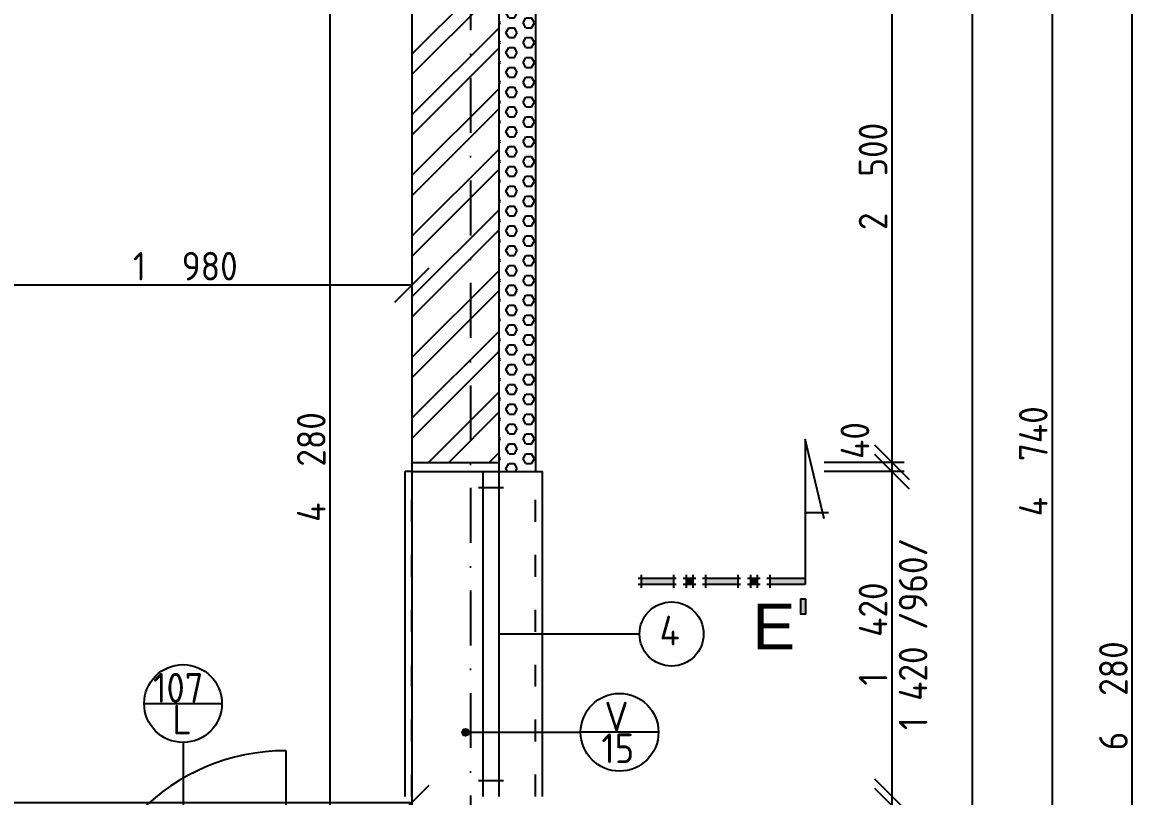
# Model space of a CAD drawing. Extents: x 4511820 to 5180432, y -1526536 to -944957.
# Drawn here: x 5154201 to 5159124, y -1203194 to -1199811 of the extents above; entities that cross this region are included whole.
import ezdxf

# ---------------------------------------------------------------- set-up
doc = ezdxf.new("R2010")
doc.units = 0
doc.header["$MEASUREMENT"] = 0
doc.linetypes.add('ACAD_ISO03W100', pattern=[30, 12, -18])
doc.linetypes.add('BODKOCIARKOVANA_3', pattern=[5.6, 3, -1.3, 0, -1.3])
doc.layers.get('0').update_dxf_attribs({"linetype": 'CONTINUOUS'})
doc.layers.get('Defpoints').update_dxf_attribs({"color": 61, "linetype": 'CONTINUOUS'})
for name, color, linetype in [('DVERE', 45, 'CONTINUOUS'), ('KÓTY', 4, 'CONTINUOUS'), ('MÚRY', 1, 'CONTINUOUS'), ('OKNÁ', 143, 'CONTINUOUS'), ('osi', 253, 'CONTINUOUS'), ('Plochy', 41, 'CONTINUOUS'), ('TENKÁ', 7, 'CONTINUOUS'), ('ŠRAFY', 82, 'CONTINUOUS')]:
    doc.layers.add(name, color=color, linetype=linetype)
doc.styles.add('styl1', font='arial.ttf')
doc.styles.add('STYLE1', font='isocp.shx')
doc.dimstyles.new('STANDARD-50', dxfattribs={"dimtxt": 125, "dimasz": 150, "dimexe": 10, "dimexo": 200, "dimgap": 20, "dimtad": 1, "dimdsep": 46, "dimlunit": 6, "dimtxsty": 'STYLE1', "dimblk1": 'OBLIQUE', "dimblk2": 'OBLIQUE', "dimsah": 1, "dimcen": 2.5, "dimse1": 1, "dimse2": 1, "dimadec": 0, "dimazin": 0, "dimtfac": 1, "dimtmove": 1, "dimatfit": 3, "dimldrblk": 'OBLIQUE', "dimfxl": 1, "dimtolj": 1, "dimtzin": 0, "dimarcsym": 0})

# ---------------------------------------------------------------- blocks, each defined once
blk = doc.blocks.new('_OBLIQUE')
at = {"color": 0, "linetype": 'ByBlock'}
blk.add_line((-0.5, -0.5), (0.5, 0.5), dxfattribs=at)
blk = doc.blocks.new('*D13662')
at = {"layer": 'Defpoints', "color": 0}
for p in [(5156282.5, -1199234.2), (5156282.5, -1201734.2), (5157999, -1201734.2)]:
    blk.add_point(p, dxfattribs=at)
at = {"layer": 'KÓTY', "color": 0, "lineweight": -2}
blk.add_line((5157999, -1199234.2), (5157999, -1201734.2), dxfattribs=at)
at = {"layer": 'KÓTY', "color": 0, "linetype": 'ByBlock', "lineweight": -2, "xscale": 150, "yscale": 150, "zscale": 150}
for p, rotation in [((5157999, -1199234.2), 90), ((5157999, -1201734.2), 270)]:
    blk.add_blockref('_OBLIQUE', p, dxfattribs=dict(at, rotation=rotation))
at = {"layer": 'KÓTY', "color": 0, "insert": (5157916.5, -1200484.2), "char_height": 125, "attachment_point": 5, "rotation": 90, "style": 'STYLE1'}
blk.add_mtext('\\A1;2ﾠ500', dxfattribs=at)
blk = doc.blocks.new('*D13664')
at = {"layer": 'Defpoints', "color": 0}
for p in [(5156282.5, -1199234.2), (5156282.5, -1225624.2), (5158349, -1225624.2)]:
    blk.add_point(p, dxfattribs=at)
at = {"layer": 'KÓTY', "color": 0, "lineweight": -2}
blk.add_line((5158349, -1199234.2), (5158349, -1225624.2), dxfattribs=at)
at = {"layer": 'KÓTY', "color": 0, "linetype": 'ByBlock', "lineweight": -2, "xscale": 150, "yscale": 150, "zscale": 150}
for p, rotation in [((5158349, -1199234.2), 90), ((5158349, -1225624.2), 270)]:
    blk.add_blockref('_OBLIQUE', p, dxfattribs=dict(at, rotation=rotation))
at = {"layer": 'KÓTY', "color": 0, "insert": (5158266.5, -1212429.2), "char_height": 125, "attachment_point": 5, "rotation": 90, "style": 'STYLE1'}
blk.add_mtext('\\A1;26ﾠ390', dxfattribs=at)
blk = doc.blocks.new('*D13666')
at = {"layer": 'Defpoints', "color": 0}
for p in [(5156157.5, -1199359.2), (5156157.5, -1204099.2), (5158699, -1204099.2)]:
    blk.add_point(p, dxfattribs=at)
at = {"layer": 'KÓTY', "color": 0, "lineweight": -2}
blk.add_line((5158699, -1199359.2), (5158699, -1204099.2), dxfattribs=at)
at = {"layer": 'KÓTY', "color": 0, "linetype": 'ByBlock', "lineweight": -2, "xscale": 150, "yscale": 150, "zscale": 150}
for p, rotation in [((5158699, -1199359.2), 90), ((5158699, -1204099.2), 270)]:
    blk.add_blockref('_OBLIQUE', p, dxfattribs=dict(at, rotation=rotation))
at = {"layer": 'KÓTY', "color": 0, "insert": (5158616.5, -1201729.2), "char_height": 125, "attachment_point": 5, "rotation": 90, "style": 'STYLE1'}
blk.add_mtext('\\A1;4ﾠ740', dxfattribs=at)
blk = doc.blocks.new('*D13673')
at = {"layer": 'Defpoints', "color": 0}
for p in [(5156282.5, -1201734.2), (5156282.5, -1201774.2), (5157999, -1201774.2)]:
    blk.add_point(p, dxfattribs=at)
at = {"layer": 'KÓTY', "color": 0, "lineweight": -2}
blk.add_line((5157999, -1201734.2), (5157999, -1201774.2), dxfattribs=at)
at = {"layer": 'KÓTY', "color": 0, "linetype": 'ByBlock', "lineweight": -2, "xscale": 150, "yscale": 150, "zscale": 150}
for p, rotation in [((5157999, -1201734.2), 90), ((5157999, -1201774.2), 270)]:
    blk.add_blockref('_OBLIQUE', p, dxfattribs=dict(at, rotation=rotation))
at = {"layer": 'KÓTY', "color": 0, "insert": (5157837.5, -1201638.5), "char_height": 125, "attachment_point": 5, "rotation": 90, "style": 'STYLE1'}
blk.add_mtext('\\A1;40', dxfattribs=at)
blk = doc.blocks.new('*D13674')
at = {"layer": 'Defpoints', "color": 0}
for p in [(5156282.5, -1201774.2), (5156282.5, -1203194.2), (5157999, -1203194.2)]:
    blk.add_point(p, dxfattribs=at)
at = {"layer": 'KÓTY', "color": 0, "lineweight": -2}
blk.add_line((5157999, -1201774.2), (5157999, -1203194.2), dxfattribs=at)
at = {"layer": 'KÓTY', "color": 0, "linetype": 'ByBlock', "lineweight": -2, "xscale": 150, "yscale": 150, "zscale": 150}
for p, rotation in [((5157999, -1201774.2), 90), ((5157999, -1203194.2), 270)]:
    blk.add_blockref('_OBLIQUE', p, dxfattribs=dict(at, rotation=rotation))
at = {"layer": 'KÓTY', "color": 0, "insert": (5157916.5, -1202484.2), "char_height": 125, "attachment_point": 5, "rotation": 90, "style": 'STYLE1'}
blk.add_mtext('\\A1;1ﾠ420', dxfattribs=at)
blk = doc.blocks.new('*D13675')
at = {"layer": 'Defpoints', "color": 0}
for p in [(5156282.5, -1203194.2), (5156282.5, -1203234.2), (5157999, -1203234.2)]:
    blk.add_point(p, dxfattribs=at)
at = {"layer": 'KÓTY', "color": 0, "lineweight": -2}
blk.add_line((5157999, -1203194.2), (5157999, -1203234.2), dxfattribs=at)
at = {"layer": 'KÓTY', "color": 0, "linetype": 'ByBlock', "lineweight": -2, "xscale": 150, "yscale": 150, "zscale": 150}
for p, rotation in [((5157999, -1203194.2), 90), ((5157999, -1203234.2), 270)]:
    blk.add_blockref('_OBLIQUE', p, dxfattribs=dict(at, rotation=rotation))
at = {"layer": 'KÓTY', "color": 0, "insert": (5157860.5, -1203335), "char_height": 125, "attachment_point": 5, "rotation": 90, "style": 'STYLE1'}
blk.add_mtext('\\A1;40', dxfattribs=at)
blk = doc.blocks.new('*D13676')
at = {"layer": 'Defpoints', "color": 0}
for p in [(5156282.5, -1203234.2), (5156282.5, -1207484.2), (5157999, -1207484.2)]:
    blk.add_point(p, dxfattribs=at)
at = {"layer": 'KÓTY', "color": 0, "lineweight": -2}
blk.add_line((5157999, -1203234.2), (5157999, -1207484.2), dxfattribs=at)
at = {"layer": 'KÓTY', "color": 0, "linetype": 'ByBlock', "lineweight": -2, "xscale": 150, "yscale": 150, "zscale": 150}
for p, rotation in [((5157999, -1203234.2), 90), ((5157999, -1207484.2), 270)]:
    blk.add_blockref('_OBLIQUE', p, dxfattribs=dict(at, rotation=rotation))
at = {"layer": 'KÓTY', "color": 0, "insert": (5157916.5, -1205359.2), "char_height": 125, "attachment_point": 5, "rotation": 90, "style": 'STYLE1'}
blk.add_mtext('\\A1;4ﾠ250', dxfattribs=at)
blk = doc.blocks.new('*D13713')
at = {"layer": 'Defpoints', "color": 0}
for p in [(5155902.5, -1199614.2), (5159049, -1199614.2), (5155902.5, -1205894.2)]:
    blk.add_point(p, dxfattribs=at)
at = {"layer": 'KÓTY', "color": 0, "lineweight": -2}
blk.add_line((5159049, -1205894.2), (5159049, -1199614.2), dxfattribs=at)
at = {"layer": 'KÓTY', "color": 0, "linetype": 'ByBlock', "lineweight": -2, "xscale": 150, "yscale": 150, "zscale": 150}
for p, rotation in [((5159049, -1199614.2), 90), ((5159049, -1205894.2), 270)]:
    blk.add_blockref('_OBLIQUE', p, dxfattribs=dict(at, rotation=rotation))
at = {"layer": 'KÓTY', "color": 0, "insert": (5158966.5, -1202754.2), "char_height": 125, "attachment_point": 5, "rotation": 90, "style": 'STYLE1'}
blk.add_mtext('\\A1;6ﾠ280', dxfattribs=at)
blk = doc.blocks.new('*D27154')
at = {"layer": 'Defpoints', "color": 0}
for p in [(5156282.5, -1201734.2), (5156282.5, -1201774.2), (5157999, -1201774.2)]:
    blk.add_point(p, dxfattribs=at)
at = {"layer": 'KÓTY', "color": 0, "lineweight": -2}
blk.add_line((5157999, -1201734.2), (5157999, -1201774.2), dxfattribs=at)
at = {"layer": 'KÓTY', "color": 0, "linetype": 'ByBlock', "lineweight": -2, "xscale": 150, "yscale": 150, "zscale": 150}
for p, rotation in [((5157999, -1201734.2), 90), ((5157999, -1201774.2), 270)]:
    blk.add_blockref('_OBLIQUE', p, dxfattribs=dict(at, rotation=rotation))
at = {"layer": 'KÓTY', "color": 0, "insert": (5157837.5, -1201638.5), "char_height": 125, "attachment_point": 5, "rotation": 90, "style": 'STYLE1'}
blk.add_mtext('\\A1;40', dxfattribs=at)
blk = doc.blocks.new('*D27155')
at = {"layer": 'Defpoints', "color": 0}
for p in [(5156282.5, -1201774.2), (5156282.5, -1203194.2), (5157999, -1203194.2)]:
    blk.add_point(p, dxfattribs=at)
at = {"layer": 'KÓTY', "color": 0, "lineweight": -2}
blk.add_line((5157999, -1201774.2), (5157999, -1203194.2), dxfattribs=at)
at = {"layer": 'KÓTY', "color": 0, "linetype": 'ByBlock', "lineweight": -2, "xscale": 150, "yscale": 150, "zscale": 150}
for p, rotation in [((5157999, -1201774.2), 90), ((5157999, -1203194.2), 270)]:
    blk.add_blockref('_OBLIQUE', p, dxfattribs=dict(at, rotation=rotation))
at = {"layer": 'KÓTY', "color": 0, "insert": (5157916.5, -1202484.2), "char_height": 125, "attachment_point": 5, "rotation": 90, "style": 'STYLE1'}
blk.add_mtext('\\A1;1ﾠ420', dxfattribs=at)
blk = doc.blocks.new('*D27156')
at = {"layer": 'Defpoints', "color": 0}
for p in [(5156282.5, -1203194.2), (5156282.5, -1203234.2), (5157999, -1203234.2)]:
    blk.add_point(p, dxfattribs=at)
at = {"layer": 'KÓTY', "color": 0, "lineweight": -2}
blk.add_line((5157999, -1203194.2), (5157999, -1203234.2), dxfattribs=at)
at = {"layer": 'KÓTY', "color": 0, "linetype": 'ByBlock', "lineweight": -2, "xscale": 150, "yscale": 150, "zscale": 150}
for p, rotation in [((5157999, -1203194.2), 90), ((5157999, -1203234.2), 270)]:
    blk.add_blockref('_OBLIQUE', p, dxfattribs=dict(at, rotation=rotation))
at = {"layer": 'KÓTY', "color": 0, "insert": (5157860.5, -1203335), "char_height": 125, "attachment_point": 5, "rotation": 90, "style": 'STYLE1'}
blk.add_mtext('\\A1;40', dxfattribs=at)
blk = doc.blocks.new('*D27157')
at = {"layer": 'Defpoints', "color": 0}
for p in [(5156282.5, -1203234.2), (5156282.5, -1207484.2), (5157999, -1207484.2)]:
    blk.add_point(p, dxfattribs=at)
at = {"layer": 'KÓTY', "color": 0, "lineweight": -2}
blk.add_line((5157999, -1203234.2), (5157999, -1207484.2), dxfattribs=at)
at = {"layer": 'KÓTY', "color": 0, "linetype": 'ByBlock', "lineweight": -2, "xscale": 150, "yscale": 150, "zscale": 150}
for p, rotation in [((5157999, -1203234.2), 90), ((5157999, -1207484.2), 270)]:
    blk.add_blockref('_OBLIQUE', p, dxfattribs=dict(at, rotation=rotation))
at = {"layer": 'KÓTY', "color": 0, "insert": (5157916.5, -1205359.2), "char_height": 125, "attachment_point": 5, "rotation": 90, "style": 'STYLE1'}
blk.add_mtext('\\A1;4ﾠ250', dxfattribs=at)
blk = doc.blocks.new('*D27856')
at = {"layer": 'Defpoints', "color": 0}
for p in [(5153922.5, -1200959), (5153922.5, -1200959), (5155902.5, -1200959)]:
    blk.add_point(p, dxfattribs=at)
at = {"layer": 'KÓTY', "color": 0, "lineweight": -2}
blk.add_line((5155902.5, -1200959), (5153922.5, -1200959), dxfattribs=at)
at = {"layer": 'KÓTY', "color": 0, "linetype": 'ByBlock', "lineweight": -2, "xscale": 150, "yscale": 150, "zscale": 150, "rotation": 180}
blk.add_blockref('_OBLIQUE', (5153922.5, -1200959), dxfattribs=at)
at = {"layer": 'KÓTY', "color": 0, "linetype": 'ByBlock', "lineweight": -2, "xscale": 150, "yscale": 150, "zscale": 150}
blk.add_blockref('_OBLIQUE', (5155902.5, -1200959), dxfattribs=at)
at = {"layer": 'KÓTY', "color": 0, "insert": (5154912.5, -1200876.5), "char_height": 125, "attachment_point": 5, "style": 'STYLE1'}
blk.add_mtext('\\A1;1ﾠ980', dxfattribs=at)
blk = doc.blocks.new('*D28479')
at = {"layer": 'Defpoints', "color": 0}
for p in [(5155902.5, -1203220), (5149622.5, -1204324.2), (5155902.5, -1204324.2)]:
    blk.add_point(p, dxfattribs=at)
at = {"layer": 'KÓTY', "color": 0, "lineweight": -2}
blk.add_line((5149622.5, -1203220), (5155902.5, -1203220), dxfattribs=at)
at = {"layer": 'KÓTY', "color": 0, "linetype": 'ByBlock', "lineweight": -2, "xscale": 150, "yscale": 150, "zscale": 150, "rotation": 180}
blk.add_blockref('_OBLIQUE', (5149622.5, -1203220), dxfattribs=at)
at = {"layer": 'KÓTY', "color": 0, "linetype": 'ByBlock', "lineweight": -2, "xscale": 150, "yscale": 150, "zscale": 150}
blk.add_blockref('_OBLIQUE', (5155902.5, -1203220), dxfattribs=at)
at = {"layer": 'KÓTY', "color": 0, "insert": (5152971.5, -1203143.5), "char_height": 125, "attachment_point": 5, "style": 'STYLE1'}
blk.add_mtext('\\A1;6ﾠ280', dxfattribs=at)
blk = doc.blocks.new('*D28482')
at = {"layer": 'Defpoints', "color": 0}
for p in [(5155545, -1199614.2), (5155902.5, -1199614.2), (5155902.5, -1203894.2)]:
    blk.add_point(p, dxfattribs=at)
at = {"layer": 'KÓTY', "color": 0, "lineweight": -2}
blk.add_line((5155545, -1203894.2), (5155545, -1199614.2), dxfattribs=at)
at = {"layer": 'KÓTY', "color": 0, "linetype": 'ByBlock', "lineweight": -2, "xscale": 150, "yscale": 150, "zscale": 150}
for p, rotation in [((5155545, -1199614.2), 90), ((5155545, -1203894.2), 270)]:
    blk.add_blockref('_OBLIQUE', p, dxfattribs=dict(at, rotation=rotation))
at = {"layer": 'KÓTY', "color": 0, "insert": (5155462.5, -1201754.2), "char_height": 125, "attachment_point": 5, "rotation": 90, "style": 'STYLE1'}
blk.add_mtext('\\A1;4ﾠ280', dxfattribs=at)

msp = doc.modelspace()

# ---------------------------------------------------------------- hatches: boundary and pattern name
at = {"layer": 'TENKÁ'}
h = msp.add_hatch(color=256, dxfattribs=at)
h.dxf.hatch_style = 1
h.paths.add_polyline_path([(5157044.625, -1202267.503), (5157044.625, -1202241.628), (5156903.5, -1202241.628), (5156903.5, -1202267.503)])
h = msp.add_hatch(color=256, dxfattribs=at)
h.dxf.hatch_style = 1
h.paths.add_polyline_path([(5157044.625, -1202267.503), (5157044.625, -1202241.628), (5156903.5, -1202241.628), (5156903.5, -1202267.503)])
h = msp.add_hatch(color=256, dxfattribs=at)
h.dxf.hatch_style = 1
h.paths.add_polyline_path([(5157129.75, -1202267.503), (5157129.75, -1202241.628), (5157099.5, -1202241.628), (5157099.5, -1202267.503)])
h = msp.add_hatch(color=256, dxfattribs=at)
h.dxf.hatch_style = 1
h.paths.add_polyline_path([(5157129.75, -1202267.503), (5157129.75, -1202241.628), (5157099.5, -1202241.628), (5157099.5, -1202267.503)])
h = msp.add_hatch(color=256, dxfattribs=at)
h.dxf.hatch_style = 1
h.paths.add_polyline_path([(5157184.625, -1202267.503), (5157325.75, -1202267.503), (5157325.75, -1202241.628), (5157184.625, -1202241.628)])
h = msp.add_hatch(color=256, dxfattribs=at)
h.dxf.hatch_style = 1
h.paths.add_polyline_path([(5157184.625, -1202267.503), (5157325.75, -1202267.503), (5157325.75, -1202241.628), (5157184.625, -1202241.628)])
h = msp.add_hatch(color=256, dxfattribs=at)
h.dxf.hatch_style = 1
h.paths.add_polyline_path([(5157410.875, -1202267.503), (5157410.875, -1202241.628), (5157380.625, -1202241.628), (5157380.625, -1202267.503)])
h = msp.add_hatch(color=256, dxfattribs=at)
h.dxf.hatch_style = 1
h.paths.add_polyline_path([(5157410.875, -1202267.503), (5157410.875, -1202241.628), (5157380.625, -1202241.628), (5157380.625, -1202267.503)])
h = msp.add_hatch(color=256, dxfattribs=at)
h.dxf.hatch_style = 1
h.paths.add_polyline_path([(5157465.75, -1202267.503), (5157619.375, -1202267.503), (5157619.375, -1202241.628), (5157465.75, -1202241.628)])
h = msp.add_hatch(color=256, dxfattribs=at)
h.dxf.hatch_style = 1
h.paths.add_polyline_path([(5157465.75, -1202267.503), (5157619.375, -1202267.503), (5157619.375, -1202241.628), (5157465.75, -1202241.628)])
h = msp.add_hatch(color=256, dxfattribs=at)
h.dxf.hatch_style = 1
h.paths.add_polyline_path([(5157600, -1202332.378), (5157600, -1202396.003), (5157623.625, -1202396.003), (5157623.625, -1202332.378)])
h = msp.add_hatch(color=256, dxfattribs=at)
h.dxf.hatch_style = 1
h.paths.add_polyline_path([(5157600, -1202332.378), (5157600, -1202396.003), (5157623.625, -1202396.003), (5157623.625, -1202332.378)])
h = msp.add_hatch(color=256, dxfattribs=at)
h.dxf.hatch_style = 1
h.paths.add_polyline_path([(5156151.827, -1202913.492, 2.41421356), (5156136.827, -1202928.492, 0.41421356)])
at = {"layer": 'ŠRAFY'}
h = msp.add_hatch(dxfattribs=at)
h.set_pattern_fill('HEX', color=256, scale=200)
h.set_pattern_definition([(0, (0, -89070.035), (0, 43.3012702), [25, -50]), (120, (0, -89070.035), (-37.5, -21.6506351), [25, -50]), (60, (25, -89070.035), (-37.5, 21.6506351), [25, -50])])
h.paths.add_polyline_path([(5156282.5, -1201734.226), (5156282.5, -1201774.226), (5156442.5, -1201774.226), (5156442.5, -1199074.226), (5155782.5, -1199074.226), (5155782.5, -1199234.226), (5156282.5, -1199234.226)])
h = msp.add_hatch(dxfattribs=at)
h.set_pattern_fill('ANSI32', color=256, scale=500)
h.set_pattern_definition([(45, (584112, 2493.08), (-132.5825215, 132.5825215), []), (45, (584200.39, 2493.08), (-132.5825215, 132.5825215), [])])
h.paths.add_polyline_path([(5155782.5, -1199614.226), (5155902.5, -1199614.226), (5155902.5, -1201734.226), (5156282.5, -1201734.226), (5156282.5, -1199234.226), (5155782.5, -1199234.226)])

# ---------------------------------------------------------------- linework, layer by layer
at = {"layer": 'DVERE', "ltscale": 0.25}
for p, q in [((5154732.5, -1202788.035), (5155072.5, -1202788.035)), ((5154732.5, -1202788.035), (5155072.5, -1202788.035)), ((5154902.5, -1202958.035), (5154902.5, -1204572.535))]:
    msp.add_line(p, q, dxfattribs=at)
at = {"layer": 'DVERE'}
msp.add_line((5155352.5, -1203894.226), (5155352.5, -1202994.226), dxfattribs=at)
at = {"layer": 'DVERE', "ltscale": 0.25}
msp.add_circle((5154902.5, -1202788.035), 170, dxfattribs=at)
at = {"layer": 'DVERE'}
msp.add_arc((5155352.5, -1203894.226), 900, 90, 180, dxfattribs=at)
at = {"layer": 'KÓTY', "ltscale": 0.25}
for p, q in [((5158052.403, -1201734.226), (5157702.403, -1201734.226)), ((5158052.403, -1201774.226), (5157702.403, -1201774.226))]:
    msp.add_line(p, q, dxfattribs=at)
at = {"layer": 'MÚRY'}
for p, q in [((5156442.5, -1199074.226), (5156442.5, -1201774.226)), ((5155902.5, -1199614.226), (5155902.5, -1201774.226)), ((5155902.5, -1201774.226), (5156442.5, -1201774.226))]:
    msp.add_line(p, q, dxfattribs=at)
at = {"layer": 'OKNÁ', "ltscale": 0.25}
for p, q in [((5156212.5, -1201774.226), (5156212.5, -1203194.226)), ((5156282.5, -1201774.226), (5156282.5, -1203194.226)), ((5156192.5, -1201844.226), (5156302.5, -1201844.226)), ((5156192.5, -1201844.226), (5156302.5, -1201844.226)), ((5156896.354, -1202484.226), (5156282.5, -1202484.226)), ((5156192.5, -1203124.226), (5156302.5, -1203124.226)), ((5156192.5, -1203124.226), (5156302.5, -1203124.226))]:
    msp.add_line(p, q, dxfattribs=at)
msp.add_circle((5157036.354, -1202484.226), 140, dxfattribs=at)
at = {"layer": 'osi', "linetype": 'BODKOCIARKOVANA_3', "ltscale": 80}
msp.add_line((5156157.5, -1198261.132), (5156157.5, -1230189.035), dxfattribs=at)
at = {"layer": 'Plochy'}
msp.add_lwpolyline([(5147672.5, -1204324.226), (5149622.5, -1204324.226), (5149622.5, -1202674.226), (5150822.5, -1202674.226), (5150822.5, -1202954.226), (5151922.5, -1202954.226), (5151922.5, -1203114.226), (5152122.5, -1203114.226), (5152122.5, -1201564.226), (5153922.5, -1201564.226), (5153922.5, -1199614.226), (5155902.5, -1199614.226), (5155902.5, -1203894.226), (5153787.5, -1203894.226), (5153787.5, -1205894.226), (5150622.5, -1205894.226), (5150622.5, -1205779.226), (5149272.5, -1205779.226), (5149272.5, -1210184.226), (5147672.5, -1210184.226)], close=True, dxfattribs=at)
at = {"layer": 'TENKÁ'}
for p, q in [((5156282.5, -1199234.226), (5156282.5, -1201774.226)), ((5157619.375, -1201632.503), (5157619.375, -1202267.503)), ((5157702.5, -1201981.128), (5157619.375, -1201632.503)), ((5157619.375, -1201632.503), (5157619.375, -1202267.503)), ((5157702.5, -1201981.128), (5157619.375, -1201632.503)), ((5155902.5, -1201734.226), (5156282.5, -1201734.226)), ((5157619.375, -1201952.535), (5157722.625, -1201952.535)), ((5157619.375, -1201952.535), (5157722.625, -1201952.535)), ((5156903.5, -1202225.378), (5156903.5, -1202282.378)), ((5156903.5, -1202225.378), (5156903.5, -1202282.378)), ((5157044.625, -1202225.378), (5157044.625, -1202282.378)), ((5157044.625, -1202225.378), (5157044.625, -1202282.378)), ((5157099.5, -1202225.378), (5157099.5, -1202282.378)), ((5157099.5, -1202225.378), (5157099.5, -1202282.378)), ((5157129.75, -1202225.378), (5157129.75, -1202282.378)), ((5157129.75, -1202225.378), (5157129.75, -1202282.378)), ((5157184.625, -1202225.378), (5157184.625, -1202282.378)), ((5157184.625, -1202225.378), (5157184.625, -1202282.378)), ((5157325.75, -1202225.378), (5157325.75, -1202282.378)), ((5157325.75, -1202225.378), (5157325.75, -1202282.378)), ((5157380.625, -1202225.378), (5157380.625, -1202282.378)), ((5157380.625, -1202225.378), (5157380.625, -1202282.378)), ((5157410.875, -1202225.378), (5157410.875, -1202282.378)), ((5157410.875, -1202225.378), (5157410.875, -1202282.378)), ((5157465.75, -1202225.378), (5157465.75, -1202282.378)), ((5157465.75, -1202225.378), (5157465.75, -1202282.378)), ((5157057.125, -1202241.628), (5156891, -1202241.628)), ((5157057.125, -1202241.628), (5156891, -1202241.628)), ((5157057.125, -1202267.503), (5156891, -1202267.503)), ((5157057.125, -1202267.503), (5156891, -1202267.503)), ((5157142.25, -1202241.628), (5157087, -1202241.628)), ((5157142.25, -1202241.628), (5157087, -1202241.628)), ((5157142.25, -1202267.503), (5157087, -1202267.503)), ((5157142.25, -1202267.503), (5157087, -1202267.503)), ((5157338.25, -1202241.628), (5157172.125, -1202241.628)), ((5157338.25, -1202241.628), (5157172.125, -1202241.628)), ((5157338.25, -1202267.503), (5157172.125, -1202267.503)), ((5157338.25, -1202267.503), (5157172.125, -1202267.503)), ((5157423.375, -1202241.628), (5157368.125, -1202241.628)), ((5157423.375, -1202241.628), (5157368.125, -1202241.628)), ((5157423.375, -1202267.503), (5157368.125, -1202267.503)), ((5157423.375, -1202267.503), (5157368.125, -1202267.503)), ((5157619.375, -1202241.628), (5157453.25, -1202241.628)), ((5157619.375, -1202241.628), (5157453.25, -1202241.628)), ((5157619.375, -1202267.503), (5157453.25, -1202267.503)), ((5157619.375, -1202267.503), (5157453.25, -1202267.503))]:
    msp.add_line(p, q, dxfattribs=at)
at = {"layer": 'TENKÁ', "ltscale": 0.25}
for p, q in [((5155872.5, -1203194.226), (5155872.5, -1201774.226)), ((5155902.5, -1201774.226), (5155872.5, -1201774.226)), ((5156442.5, -1201774.226), (5156472.5, -1201774.226)), ((5156472.5, -1203194.226), (5156472.5, -1201774.226)), ((5156136.827, -1202913.492), (5156639.229, -1202913.492)), ((5156979.229, -1202913.492), (5156639.229, -1202913.492))]:
    msp.add_line(p, q, dxfattribs=at)
at = {"layer": 'TENKÁ', "linetype": 'ACAD_ISO03W100', "ltscale": 8}
for p, q in [((5155902.5, -1203194.226), (5155902.5, -1201774.226)), ((5156442.5, -1203194.226), (5156442.5, -1201774.226))]:
    msp.add_line(p, q, dxfattribs=at)
at = {"layer": 'TENKÁ'}
msp.add_lwpolyline([(5157623.625, -1202332.378), (5157600, -1202332.378), (5157600, -1202396.003), (5157623.625, -1202396.003)], close=True, dxfattribs=at)
msp.add_lwpolyline([(5157623.625, -1202332.378), (5157600, -1202332.378), (5157600, -1202396.003), (5157623.625, -1202396.003)], close=True, dxfattribs=at)
at = {"layer": 'TENKÁ', "ltscale": 0.25}
msp.add_circle((5156809.229, -1202913.492), 170, dxfattribs=at)
at = {"layer": 'TENKÁ'}
msp.add_circle((5156136.827, -1202913.492), 15, dxfattribs=at)

# ---------------------------------------------------------------- texts
at = {"layer": 'DVERE', "style": 'STYLE1'}
for s, p in [('107', (5154771.47, -1202784.535)), ('L', (5154855.97, -1202923.171))]:
    msp.add_text(s, height=130, dxfattribs=at).set_placement(p)
at = {"layer": 'KÓTY', "insert": (5158091.457, -1202484.226), "char_height": 125, "attachment_point": 5, "rotation": 90, "style": 'STYLE1'}
msp.add_mtext('\\A1;1 420 /960/', dxfattribs=at)
at = {"layer": 'TENKÁ', "ltscale": 0.25, "style": 'styl1'}
msp.add_text('E', height=200, dxfattribs=at).set_placement((5157390.139, -1202550.82))
msp.add_text('E', height=200, dxfattribs=at).set_placement((5157390.139, -1202550.82))
at = {"layer": 'TENKÁ', "style": 'STYLE1'}
for s, p in [('4', (5156984.323, -1202534.226)), ('V', (5156743.199, -1202909.992)), ('15', (5156729.699, -1203048.628))]:
    msp.add_text(s, height=130, dxfattribs=at).set_placement(p)

# ---------------------------------------------------------------- dimensions: what is measured, and where the dimension line sits
at = {"layer": 'KÓTY'}
dim = msp.add_linear_dim(base=(5157999, -1201734.226), p1=(5156282.5, -1199234.226), p2=(5156282.5, -1201734.226), angle=90, dimstyle='STANDARD-50', override={"dimtxsty": 'STYLE1', "dimldrblk": 'OBLIQUE'}, dxfattribs=at)
dim.commit()
dim.dimension.update_dxf_attribs({"geometry": '*D13662', "text_midpoint": (5157916.457, -1200484.226)})
for base, p1, p2, picture, middle in [((5158349, -1225624.226), (5156282.5, -1199234.226), (5156282.5, -1225624.226), '*D13664', (5158266.457, -1212429.226)), ((5158699, -1204099.226), (5156157.5, -1199359.226), (5156157.5, -1204099.226), '*D13666', (5158616.457, -1201729.226)), ((5155545, -1199614.226), (5155902.5, -1203894.226), (5155902.5, -1199614.226), '*D28482', (5155462.457, -1201754.226)), ((5159049, -1199614.226), (5155902.5, -1205894.226), (5155902.5, -1199614.226), '*D13713', (5158966.457, -1202754.226)), ((5157999, -1203194.226), (5156282.5, -1201774.226), (5156282.5, -1203194.226), '*D13674', (5157916.457, -1202484.226)), ((5157999, -1203194.226), (5156282.5, -1201774.226), (5156282.5, -1203194.226), '*D27155', (5157916.457, -1202484.226)), ((5157999, -1207484.226), (5156282.5, -1203234.226), (5156282.5, -1207484.226), '*D13676', (5157916.457, -1205359.226)), ((5157999, -1207484.226), (5156282.5, -1203234.226), (5156282.5, -1207484.226), '*D27157', (5157916.457, -1205359.226))]:
    dim = msp.add_linear_dim(base=base, p1=p1, p2=p2, angle=90, dimstyle='STANDARD-50', dxfattribs=at)
    dim.commit()
    dim.dimension.update_dxf_attribs({"geometry": picture, "text_midpoint": middle})
dim = msp.add_linear_dim(base=(5153922.5, -1200959.035), p1=(5155902.5, -1200959.035), p2=(5153922.5, -1200959.035), dimstyle='STANDARD-50', override={"dimtxsty": 'STYLE1', "dimldrblk": 'OBLIQUE'}, dxfattribs=at)
dim.commit()
dim.dimension.update_dxf_attribs({"geometry": '*D27856', "text_midpoint": (5154912.5, -1200876.492)})
for base, p1, p2, picture, middle in [((5157999, -1201774.226), (5156282.5, -1201734.226), (5156282.5, -1201774.226), '*D13673', (5157920, -1201638.535)), ((5157999, -1201774.226), (5156282.5, -1201734.226), (5156282.5, -1201774.226), '*D27154', (5157920, -1201638.535)), ((5157999, -1203234.226), (5156282.5, -1203194.226), (5156282.5, -1203234.226), '*D13675', (5157943, -1203335.035)), ((5157999, -1203234.226), (5156282.5, -1203194.226), (5156282.5, -1203234.226), '*D27156', (5157943, -1203335.035))]:
    dim = msp.add_linear_dim(base=base, p1=p1, p2=p2, angle=90, dimstyle='STANDARD-50', dxfattribs=at)
    dim.commit()
    dim.dimension.update_dxf_attribs({"geometry": picture, "text_midpoint": middle, "dimtype": 160})
dim = msp.add_linear_dim(base=(5155902.5, -1203220.035), p1=(5149622.5, -1204324.226), p2=(5155902.5, -1204324.226), dimstyle='STANDARD-50', dxfattribs=at)
dim.commit()
dim.dimension.update_dxf_attribs({"geometry": '*D28479', "text_midpoint": (5152971.5, -1203226), "dimtype": 160})

doc.saveas('drawing.dxf')
